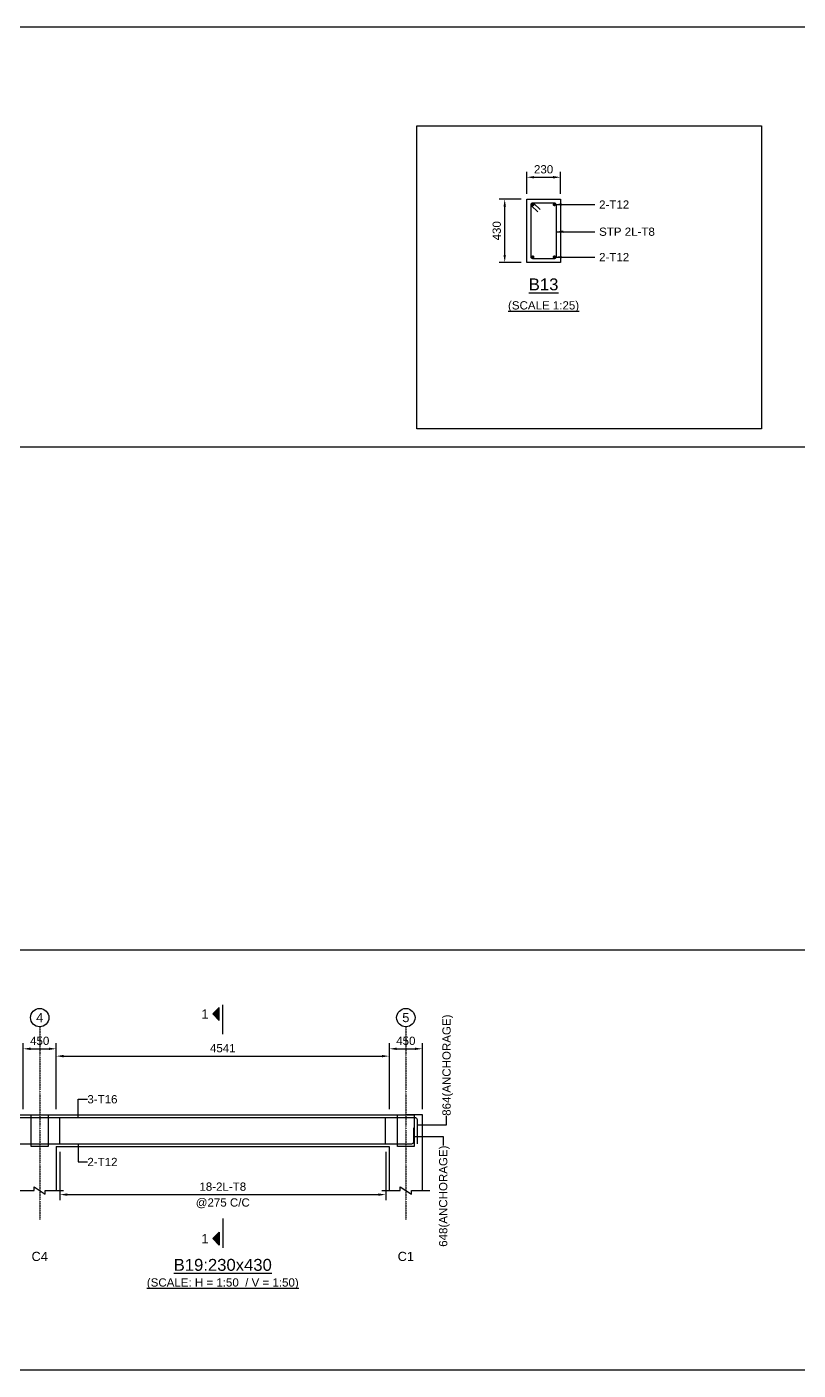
# Model space of a CAD drawing. Header units: inches. Extents: x -816171 to 9366335, y -450961 to 689132.
# Drawn here: x 2664295 to 2685322, y 233506 to 270126 of the extents above; entities that cross this region are included whole.
import ezdxf
from ezdxf.enums import TextEntityAlignment as Align

# ---------------------------------------------------------------- set-up
doc = ezdxf.new("R2010")
doc.units = ezdxf.units.IN
doc.header["$MEASUREMENT"] = 0
doc.linetypes.add('SCCenter', pattern=[1.2, 0.5, -0.3, 0.1, -0.3])
for name, color, linetype in [('Concrete Line', 2, 'Continuous'), ('Cut Line', 31, 'Continuous'), ('Dimension', 31, 'Continuous'), ('Grid', 8, 'Continuous'), ('Labels', 4, 'Continuous'), ('Labels_Support', 4, 'Continuous'), ('Link', 225, 'Continuous'), ('Reinforcement', 130, 'Continuous'), ('Schedule Border', 60, 'Continuous'), ('Section Mark', 5, 'Continuous'), ('Solid', 25, 'Continuous'), ('Text', 31, 'Continuous'), ('Text_Scale', 31, 'Continuous')]:
    doc.layers.add(name, color=color, linetype=linetype)
doc.styles.add('SC-SansSerif', font='SansSerif')
doc.styles.get("Standard").update_dxf_attribs({"font": 'txt.shx'})
doc.dimstyles.new('SCBBSDimStyl', dxfattribs={"dimtxt": 225, "dimasz": 200, "dimexe": 150, "dimexo": 150, "dimgap": 100, "dimtad": 1, "dimtoh": 1, "dimdec": 0, "dimzin": 0, "dimdsep": 46, "dimtxsty": 'SC-SansSerif', "dimcen": 0.09, "dimclrd": 8, "dimclre": 8, "dimclrt": 31, "dimadec": 0, "dimazin": 0, "dimtfac": 1, "dimtdec": 0, "dimtix": 1, "dimtofl": 0, "dimtmove": 0, "dimatfit": 3, "dimfxl": 1, "dimtolj": 1, "dimtzin": 0, "dimarcsym": 0})
doc.dimstyles.get("Standard").update_dxf_attribs({"dimtxt": 0.18, "dimasz": 0.18, "dimexe": 0.18, "dimexo": 0.0625, "dimgap": 0.09, "dimtad": 0, "dimtih": 1, "dimtoh": 1, "dimdec": 4, "dimzin": 0, "dimdsep": 46, "dimtxsty": 'Standard', "dimcen": 0.09, "dimadec": 0, "dimazin": 0, "dimtfac": 1, "dimtdec": 4, "dimtofl": 0, "dimtmove": 0, "dimatfit": 3, "dimfxl": 1, "dimtolj": 1, "dimtzin": 0, "dimarcsym": 0})

# ---------------------------------------------------------------- blocks, each defined once
blk = doc.blocks.new('*D780')
at = {"layer": 'DEFPOINTS', "color": 0, "transparency": 16777216}
for p in [(2678842, 266026), (2677922, 265426), (2678842, 265426)]:
    blk.add_point(p, dxfattribs=at)
at = {"layer": 'Dimension', "color": 8, "lineweight": -2, "transparency": 16777216}
for p, q in [((2677922, 265576), (2677922, 266176)), ((2678122, 266026), (2678642, 266026)), ((2678842, 265576), (2678842, 266176))]:
    blk.add_line(p, q, dxfattribs=at)
at = {"layer": 'Dimension', "color": 8, "transparency": 16777216}
for points in [[(2678122, 266059), (2678122, 265993), (2677922, 266026)], [(2678642, 266059), (2678642, 265993), (2678842, 266026)]]:
    blk.add_solid(points, dxfattribs=at)
at = {"layer": 'Dimension', "color": 31, "transparency": 16777216, "insert": (2678382, 266242), "char_height": 225, "attachment_point": 5, "style": 'SC-SansSerif'}
blk.add_mtext('\\A1;230', dxfattribs=at)
blk = doc.blocks.new('*D781')
at = {"layer": 'DEFPOINTS', "color": 0, "transparency": 16777216}
for p in [(2677322, 265426), (2677922, 265426), (2677922, 263706)]:
    blk.add_point(p, dxfattribs=at)
at = {"layer": 'Dimension', "color": 8, "lineweight": -2, "transparency": 16777216}
for p, q in [((2677772, 265426), (2677172, 265426)), ((2677322, 263906), (2677322, 265226)), ((2677772, 263706), (2677172, 263706))]:
    blk.add_line(p, q, dxfattribs=at)
at = {"layer": 'Dimension', "color": 8, "transparency": 16777216}
for points in [[(2677289, 265226), (2677355, 265226), (2677322, 265426)], [(2677289, 263906), (2677355, 263906), (2677322, 263706)]]:
    blk.add_solid(points, dxfattribs=at)
at = {"layer": 'Dimension', "color": 31, "transparency": 16777216, "insert": (2677106, 264566), "char_height": 225, "attachment_point": 5, "rotation": 90, "style": 'SC-SansSerif'}
blk.add_mtext('\\A1;430', dxfattribs=at)
blk = doc.blocks.new('*D875')
at = {"layer": 'DEFPOINTS', "color": 0, "transparency": 16777216}
for p in [(2665195, 239606), (2674077, 239606), (2674077, 238291)]:
    blk.add_point(p, dxfattribs=at)
at = {"layer": 'Dimension', "color": 8, "lineweight": -2, "transparency": 16777216}
for p, q in [((2665195, 239456), (2665195, 238141)), ((2674077, 239456), (2674077, 238141)), ((2665395, 238291), (2673877, 238291))]:
    blk.add_line(p, q, dxfattribs=at)
at = {"layer": 'Dimension', "color": 8, "transparency": 16777216}
for points in [[(2665395, 238324), (2665395, 238258), (2665195, 238291)], [(2673877, 238324), (2673877, 238258), (2674077, 238291)]]:
    blk.add_solid(points, dxfattribs=at)
at = {"layer": 'Dimension', "color": 31, "transparency": 16777216, "char_height": 225, "attachment_point": 5, "style": 'SC-SansSerif'}
for s, insert in [('\\A1;18-2L-T8', (2669636, 238507)), ('\\A1;@275 C/C', (2669636, 238054))]:
    blk.add_mtext(s, dxfattribs=dict(at, insert=insert))
blk = doc.blocks.new('*D858')
at = {"layer": 'DEFPOINTS', "color": 0, "transparency": 16777216}
for p in [(2674177, 242066), (2665095, 240466), (2674177, 240466)]:
    blk.add_point(p, dxfattribs=at)
at = {"layer": 'Dimension', "color": 8, "lineweight": -2, "transparency": 16777216}
for p, q in [((2665095, 240616), (2665095, 242216)), ((2665295, 242066), (2673977, 242066)), ((2674177, 240616), (2674177, 242216))]:
    blk.add_line(p, q, dxfattribs=at)
at = {"layer": 'Dimension', "color": 8, "transparency": 16777216}
for points in [[(2665295, 242099), (2665295, 242033), (2665095, 242066)], [(2673977, 242099), (2673977, 242033), (2674177, 242066)]]:
    blk.add_solid(points, dxfattribs=at)
at = {"layer": 'Dimension', "color": 31, "transparency": 16777216, "insert": (2669636, 242282), "char_height": 225, "attachment_point": 5, "style": 'SC-SansSerif'}
blk.add_mtext('\\A1;4541', dxfattribs=at)
blk = doc.blocks.new('*D861')
at = {"layer": 'DEFPOINTS', "color": 0, "transparency": 16777216}
for p in [(2665095, 242266), (2664195, 240466), (2665095, 240466)]:
    blk.add_point(p, dxfattribs=at)
at = {"layer": 'Dimension', "color": 8, "lineweight": -2, "transparency": 16777216}
for p, q in [((2664195, 240616), (2664195, 242416)), ((2664395, 242266), (2664895, 242266)), ((2665095, 240616), (2665095, 242416))]:
    blk.add_line(p, q, dxfattribs=at)
at = {"layer": 'Dimension', "color": 8, "transparency": 16777216}
for points in [[(2664395, 242299), (2664395, 242233), (2664195, 242266)], [(2664895, 242299), (2664895, 242233), (2665095, 242266)]]:
    blk.add_solid(points, dxfattribs=at)
at = {"layer": 'Dimension', "color": 31, "transparency": 16777216, "insert": (2664645, 242482), "char_height": 225, "attachment_point": 5, "style": 'SC-SansSerif'}
blk.add_mtext('\\A1;450', dxfattribs=at)
blk = doc.blocks.new('*D862')
at = {"layer": 'DEFPOINTS', "color": 0, "transparency": 16777216}
for p in [(2675077, 242266), (2674177, 240466), (2675077, 240466)]:
    blk.add_point(p, dxfattribs=at)
at = {"layer": 'Dimension', "color": 8, "lineweight": -2, "transparency": 16777216}
for p, q in [((2674177, 240616), (2674177, 242416)), ((2674377, 242266), (2674877, 242266)), ((2675077, 240616), (2675077, 242416))]:
    blk.add_line(p, q, dxfattribs=at)
at = {"layer": 'Dimension', "color": 8, "transparency": 16777216}
for points in [[(2674377, 242299), (2674377, 242233), (2674177, 242266)], [(2674877, 242299), (2674877, 242233), (2675077, 242266)]]:
    blk.add_solid(points, dxfattribs=at)
at = {"layer": 'Dimension', "color": 31, "transparency": 16777216, "insert": (2674627, 242482), "char_height": 225, "attachment_point": 5, "style": 'SC-SansSerif'}
blk.add_mtext('\\A1;450', dxfattribs=at)

msp = doc.modelspace()

# ---------------------------------------------------------------- hatches: boundary and pattern name
at = {"layer": 'Solid'}
for points in [[(2669535.63876, 243390.9465), (2669360.63876, 243215.9465), (2669535.63876, 243040.9465), (2669535.63876, 243390.9465)], [(2669535.63876, 236915.9465), (2669360.63876, 237090.9465), (2669535.63876, 237265.9465), (2669535.63876, 236915.9465)]]:
    msp.add_hatch(color=256, dxfattribs=at).paths.add_polyline_path(points, flags=0)

# ---------------------------------------------------------------- linework, layer by layer
at = {"layer": 'Concrete Line'}
for p, q in [((2675076.63876, 240465.9465), (2674626.63876, 240465.9465)), ((2675076.63876, 238405.9465), (2675076.63876, 240465.9465)), ((2665094.63876, 239605.9465), (2665094.63876, 238405.9465)), ((2674176.63876, 239605.9465), (2674176.63876, 238405.9465))]:
    msp.add_line(p, q, dxfattribs=at)
for points in [[(2677922.14657, 265425.9465), (2678842.14657, 265425.9465), (2678842.14657, 263705.9465), (2677922.14657, 263705.9465)], [(2664414.63876, 240465.9465), (2664874.63876, 240465.9465), (2664874.63876, 240465.9465), (2664874.63876, 239605.9465), (2664874.63876, 239605.9465), (2664414.63876, 239605.9465), (2664414.63876, 239605.9465), (2664414.63876, 240465.9465)], [(2674396.63876, 240465.9465), (2674856.63876, 240465.9465), (2674856.63876, 240465.9465), (2674856.63876, 239605.9465), (2674856.63876, 239605.9465), (2674396.63876, 239605.9465), (2674396.63876, 239605.9465), (2674396.63876, 240465.9465)]]:
    msp.add_lwpolyline(points, close=True, dxfattribs=at)
for points in [[(2654510.63876, 240465.9465), (2664644.63876, 240465.9465)], [(2664644.63876, 240465.9465), (2674626.63876, 240465.9465)], [(2665094.63876, 239605.9465), (2674176.63876, 239605.9465)]]:
    msp.add_lwpolyline(points, dxfattribs=at)
at = {"layer": 'Cut Line'}
for points in [[(2663994.63876, 238405.9465), (2664494.63876, 238405.9465), (2664494.63876, 238505.9465), (2664794.63876, 238305.9465), (2664794.63876, 238405.9465), (2665294.63876, 238405.9465)], [(2673976.63876, 238405.9465), (2674476.63876, 238405.9465), (2674476.63876, 238505.9465), (2674776.63876, 238305.9465), (2674776.63876, 238405.9465), (2675276.63876, 238405.9465)]]:
    msp.add_lwpolyline(points, dxfattribs=at)
at = {"layer": 'Grid', "linetype": 'SCCenter'}
for p, q in [((2664644.63876, 242865.9465), (2664644.63876, 237605.9465)), ((2674626.63876, 242865.9465), (2674626.63876, 237605.9465))]:
    msp.add_line(p, q, dxfattribs=at)
at = {"layer": 'Grid'}
for centre in [(2664644.63876, 243115.9465), (2674626.63876, 243115.9465)]:
    msp.add_circle(centre, 250, dxfattribs=at)
at = {"layer": 'Link'}
for p, q in [((2665194.63876, 239665.9465), (2665194.63876, 240405.9465)), ((2674076.63876, 239665.9465), (2674076.63876, 240405.9465))]:
    msp.add_line(p, q, dxfattribs=at)
msp.add_lwpolyline([(2678225.32529, 265079.71396), (2678055.61966, 265249.41959, -0.6681786379), (2678088.14657, 265327.9465), (2678676.14657, 265327.9465, -0.4142135624), (2678722.14657, 265281.9465), (2678722.14657, 263849.9465, -0.4142135624), (2678676.14657, 263803.9465), (2678088.14657, 263803.9465, -0.4142135624), (2678042.14657, 263849.9465), (2678042.14657, 265281.9465, -0.6681786379), (2678120.67348, 265314.47341), (2678290.37911, 265144.76778)], format="xyb", dxfattribs=at)
at = {"layer": 'Reinforcement', "const_width": 46}
for points in [[(2678065.14657, 265281.9465, 1), (2678111.14657, 265281.9465, 1)], [(2678653.14657, 265281.9465, 1), (2678699.14657, 265281.9465, 1)], [(2678065.14657, 263849.9465, 1), (2678111.14657, 263849.9465, 1)], [(2678653.14657, 263849.9465, 1), (2678699.14657, 263849.9465, 1)]]:
    msp.add_lwpolyline(points, format="xyb", close=True, dxfattribs=at)
at = {"layer": 'Reinforcement'}
for points in [[(2641310.63876, 239635.9465), (2641310.63876, 240339.9465, -0.4142135624), (2641360.63876, 240389.9465), (2674885.64786, 240389.9465, -0.4142135343), (2674935.64786, 240339.9465), (2674935.64786, 239677.9465)], [(2641402.63876, 240435.9465), (2641402.63876, 239727.9465, 0.4142135624), (2641452.63876, 239677.9465), (2674794.64336, 239677.9465, 0.4142135329), (2674844.64336, 239727.9465), (2674844.64336, 240113.9465)]]:
    msp.add_lwpolyline(points, format="xyb", dxfattribs=at)
at = {"layer": 'Schedule Border'}
for points in [[(2639250.63876, 270125.9465), (2709122.14817, 270125.9465), (2709122.14817, 258665.9465), (2639250.63876, 258665.9465)], [(2674922.14817, 267425.9465), (2684322.14817, 267425.9465), (2684322.14817, 259165.9465), (2674922.14817, 259165.9465)], [(2639250.63876, 244965.9465), (2734775.64786, 244965.9465), (2734775.64786, 233505.9465), (2639250.63876, 233505.9465)]]:
    msp.add_lwpolyline(points, close=True, dxfattribs=at)
at = {"layer": 'Section Mark'}
for points in [[(2669535.63876, 243390.9465), (2669360.63876, 243215.9465), (2669535.63876, 243040.9465), (2669535.63876, 243390.9465)], [(2669635.63876, 242665.9465), (2669635.63876, 243465.9465)], [(2669635.63876, 237640.9465), (2669635.63876, 236840.9465)], [(2669535.63876, 236915.9465), (2669360.63876, 237090.9465), (2669535.63876, 237265.9465), (2669535.63876, 236915.9465)]]:
    msp.add_lwpolyline(points, dxfattribs=at)

# ---------------------------------------------------------------- texts
at = {"layer": 'Grid', "style": 'SC-SansSerif'}
for s, p in [('4', (2664644.63876, 243115.9465)), ('5', (2674626.63876, 243115.9465))]:
    msp.add_text(s, height=250, dxfattribs=at).set_placement(p, align=Align.MIDDLE)
at = {"layer": 'Labels', "style": 'SC-SansSerif'}
msp.add_text('%%uB13', height=325, dxfattribs=at).set_placement((2678382.14657, 263105.9465), align=Align.MIDDLE)
msp.add_text('%%uB19:230x430', height=325, dxfattribs=at).set_placement((2669635.63876, 236115.9465), align=Align.BOTTOM_CENTER)
at = {"layer": 'Labels_Support', "style": 'SC-SansSerif'}
for s, p in [('C4', (2664644.63876, 236405.9465)), ('C1', (2674626.63876, 236405.9465))]:
    msp.add_text(s, height=250, dxfattribs=at).set_placement(p, align=Align.BOTTOM_CENTER)
at = {"layer": 'Section Mark', "style": 'SC-SansSerif'}
for p in [(2669248.13876, 243215.9465), (2669248.13876, 237090.9465)]:
    msp.add_text('1', height=250, dxfattribs=at).set_placement(p, align=Align.MIDDLE_RIGHT)
at = {"layer": 'Text', "style": 'SC-SansSerif'}
for s, p in [('2-T12', (2679896.14657, 265281.9465)), ('STP 2L-T8', (2679896.14657, 264541.9465)), ('2-T12', (2679896.14657, 263849.9465)), ('3-T16', (2665944.14332, 240890.9465)), ('2-T12', (2665945.13882, 239180.9465))]:
    msp.add_text(s, height=225, dxfattribs=at).set_placement(p, align=Align.MIDDLE_LEFT)
msp.add_text('%%u(SCALE 1:25)', height=225, dxfattribs=at).set_placement((2678382.14657, 262505.9465), align=Align.MIDDLE)
msp.add_text('864(ANCHORAGE)', height=225, rotation=90, dxfattribs=at).set_placement((2675736.63876, 240439.9465), align=Align.MIDDLE_LEFT)
msp.add_text('648(ANCHORAGE)', height=225, rotation=90, dxfattribs=at).set_placement((2675644.63876, 239627.9465), align=Align.MIDDLE_RIGHT)
at = {"layer": 'Text_Scale', "style": 'SC-SansSerif'}
msp.add_text('%%u(SCALE: H = 1:50  / V = 1:50)', height=225, dxfattribs=at).set_placement((2669635.63876, 235715.9465), align=Align.BOTTOM_CENTER)

# ---------------------------------------------------------------- dimensions: what is measured, and where the dimension line sits
at = {"layer": 'Dimension'}
for base, p1, p2, angle, text, picture, middle in [((2678842.14656, 266025.9465), (2677922.14656, 265425.9465), (2678842.14656, 265425.9465), 0, '230', '*D780', (2678382.14657, 266025.9465)), ((2677322.14657, 265425.9465), (2677922.14656, 263705.9465), (2677922.14656, 265425.9465), 90, '430', '*D781', (2677322.14657, 264565.9465))]:
    dim = msp.add_linear_dim(base=base, p1=p1, p2=p2, angle=angle, text=text, dimstyle='SCBBSDimStyl', override={"dimjust": 0}, dxfattribs=at)
    dim.commit()
    dim.dimension.update_dxf_attribs({"geometry": picture, "text_midpoint": middle, "dimtype": 161})
for base, p1, p2, text, picture, middle in [((2665094.63876, 242265.9465), (2664194.63876, 240465.9465), (2665094.63876, 240465.9465), '450', '*D861', (2664644.63876, 242481.84156)), ((2674176.63876, 242065.9465), (2665094.63876, 240465.9465), (2674176.63876, 240465.9465), '4541', '*D858', (2669635.63876, 242281.84156)), ((2675076.63876, 242265.9465), (2674176.63876, 240465.9465), (2675076.63876, 240465.9465), '450', '*D862', (2674626.63876, 242481.84156)), ((2674076.63876, 238290.9465), (2665194.63876, 239605.9465), (2674076.63876, 239605.9465), '18-2L-T8\\X@275 C/C', '*D875', (2669635.63876, 238290.9465))]:
    dim = msp.add_linear_dim(base=base, p1=p1, p2=p2, text=text, dimstyle='SCBBSDimStyl', dxfattribs=at)
    dim.commit()
    dim.dimension.update_dxf_attribs({"geometry": picture, "text_midpoint": middle})

# ---------------------------------------------------------------- leaders
at = {"layer": 'Dimension', "color": 8}
for points, dimstyle in [([(2678676.14657, 265281.9465), (2679176.14657, 265281.9465), (2679776.14657, 265281.9465)], 'SCBBSDimStyl'), ([(2678722.14657, 264541.9465), (2679776.14657, 264541.9465)], 'SCBBSDimStyl'), ([(2678676.14657, 263849.9465), (2679176.14657, 263849.9465), (2679776.14657, 263849.9465)], 'SCBBSDimStyl'), ([(2665694.14332, 240389.9465), (2665694.14332, 240890.9465), (2665944.14332, 240890.9465)], 'Standard'), ([(2674936.63876, 240189.9465), (2675736.63876, 240189.9465), (2675736.63876, 240439.9465)], 'Standard'), ([(2674844.63876, 239877.9465), (2675644.63876, 239877.9465), (2675644.63876, 239627.9465)], 'Standard'), ([(2665695.13882, 239677.9465), (2665695.13882, 239180.9465), (2665945.13882, 239180.9465)], 'Standard')]:
    msp.add_leader(points, dimstyle=dimstyle, dxfattribs=at)

doc.saveas('drawing.dxf')
